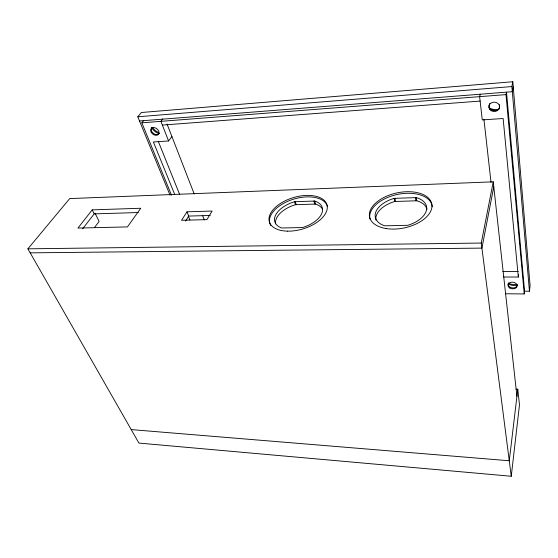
<?xml version="1.0" encoding="UTF-8"?>
<svg xmlns="http://www.w3.org/2000/svg" width="558" height="558" viewBox="0 0 558 558"><rect width="100%" height="100%" fill="white"/><g stroke="black" fill="none" stroke-linecap="round" stroke-linejoin="round"><path stroke-width="0.84" d="M516.931 396.347L493.237 181.824L69.715 198.585L27.9 248.826L138.921 443.08L511.261 476.26L519.477 404.801L517.782 389.219L516.045 389.128M517.782 389.219L509.266 460.762L131.214 429.597M505.485 293.766L524.234 293.94L524.583 291.171L529.444 291.213L530.1 285.717L512.802 81.74L141.341 112.514L137.791 116.782L170.002 195.084M503.644 277.005L518.326 277.04L518.647 274.689M493.774 186.714L481.91 248.108L30.202 252.851M513.234 86.846L512.3 91.7L139.514 120.974M511.261 476.26L481.261 243.051L493.237 181.824M529.444 291.213L511.86 86.567L512.802 81.74M524.234 293.94L505.994 94.609L506.497 92.154L524.583 291.171M499.675 106.913C498.378 113.386 486.757 110.679 489.429 104.227M480.229 94.232L479.622 96.653L482.272 119.914L503.128 118.512L518.326 277.04M508.408 283.094C506.538 288.172 516.631 290.007 517.245 284.887M159.323 133.139C156.449 137.456 148.679 131.311 152.097 127.482M489.631 103.879L489.826 103.53M185.556 221.038L188.709 216.079L186.993 211.817L212.11 211.05L206.92 219.636L181.552 220.298L186.993 211.817M174.654 194.282L153.38 141.983L168.6 140.965L171.906 136.543M94.421 227.615L99.108 221.463L95.006 213.079M82.647 228.759L94.204 213.888L138.272 212.528M162.845 118.861L160.885 121.344L168.6 140.965M92.23 209.864L77.946 228.076L127.447 226.904L140.762 208.26L92.23 209.864L94.204 213.888M171.522 195.223L141.837 122.823L143.608 120.654M294.554 201.724L293.138 202.156A24.754 13.525 -16.6 0 0 280.646 227.587L281.706 227.985L302.513 227.545L304.005 227.085A24.754 13.525 -16.6 0 0 321.596 213.84A24.754 13.525 -16.6 0 0 315.751 201.396L314.684 201.04L294.554 201.724L295.44 204.702L315.521 204.054L316.588 204.409A24.685 13.566 -16.6 0 1 322.636 209.438M295.44 204.702L294.024 205.135A24.685 13.566 -16.6 0 0 275.589 223.884M394.101 198.362L392.609 198.815A26.177 14.773 -12 0 0 383.506 225.376L384.748 225.795L407.696 225.306L409.258 224.825A26.177 14.773 -12 0 0 426.263 210.959A26.177 14.773 -12 0 0 417.461 197.978L416.212 197.609L394.101 198.362L394.736 201.487L416.798 200.775L418.04 201.145A26.1 14.808 -11.9 0 1 426.989 209.236M394.736 201.487L393.257 201.947A26.1 14.808 -11.9 0 0 375.932 220.033M137.791 116.782L511.86 86.567M141.837 122.823L505.994 94.609M162.357 125.076L480.124 101.082M188.709 216.079L210.289 215.465M27.9 248.826L481.261 243.051M502.779 271.565L518.215 271.558M158.395 141.627L179.502 194.1M188.269 215.897L189.894 219.936M167.044 124.029L194.212 193.961M202.7 215.8L204.27 219.845M499.55 104.646L499.668 105.141M295.301 201.696L296.186 204.674M314.684 201.04L315.521 204.054M313.924 201.068L314.768 204.075M394.918 198.334L395.552 201.466M415.382 197.637L415.961 200.803M416.212 197.609L416.798 200.775M483.925 119.286L491.033 182.445M159.225 133.662A10.065 7.331 39.1 0 1 151.63 127.601M158.646 132.532A10.051 7.331 39.1 0 1 152.85 127.908M516.743 284.399A9.974 7.289 7 0 1 508.338 283.087M498.838 109.305A11.634 10.225 0.5 0 1 489.087 107.694M517.789 285.04A9.988 7.289 7.1 0 1 508.205 283.987M497.227 110.365A11.648 10.232 0.6 0 1 489.512 108.866M270.783 225.502A30.006 16.398 -16.6 0 1 291.994 199.673A30.006 16.398 -16.6 0 1 327.379 206.327M370.1 219.252A31.736 17.912 -12 0 1 397.819 194.358A31.736 17.912 -12 0 1 432.227 206.732M151.155 132.169A4.645 3.362 38.8 0 0 158.402 134.408A4.645 3.362 38.8 0 0 154.929 127.747A4.645 3.362 38.8 0 0 151.155 132.169M509.886 288.061A4.61 3.341 7.4 0 0 517.12 286.087A4.61 3.341 7.4 0 0 510.64 282.327A4.61 3.341 7.4 0 0 509.886 288.061M491.173 110.679A5.385 4.701 1.4 0 0 499.598 107.248A5.385 4.701 1.4 0 0 491.933 102.567A5.385 4.701 1.4 0 0 491.173 110.679M287.558 231.151A30.048 16.377 -16.6 0 0 326.967 204.8A30.048 16.377 -16.6 0 0 279.879 203.844A30.048 16.377 -16.6 0 0 287.558 231.151M386.227 228.578A31.785 17.884 -12 0 0 431.948 205.121A31.785 17.884 -12 0 0 383.82 197.504A31.785 17.884 -12 0 0 386.227 228.578"/></g></svg>
